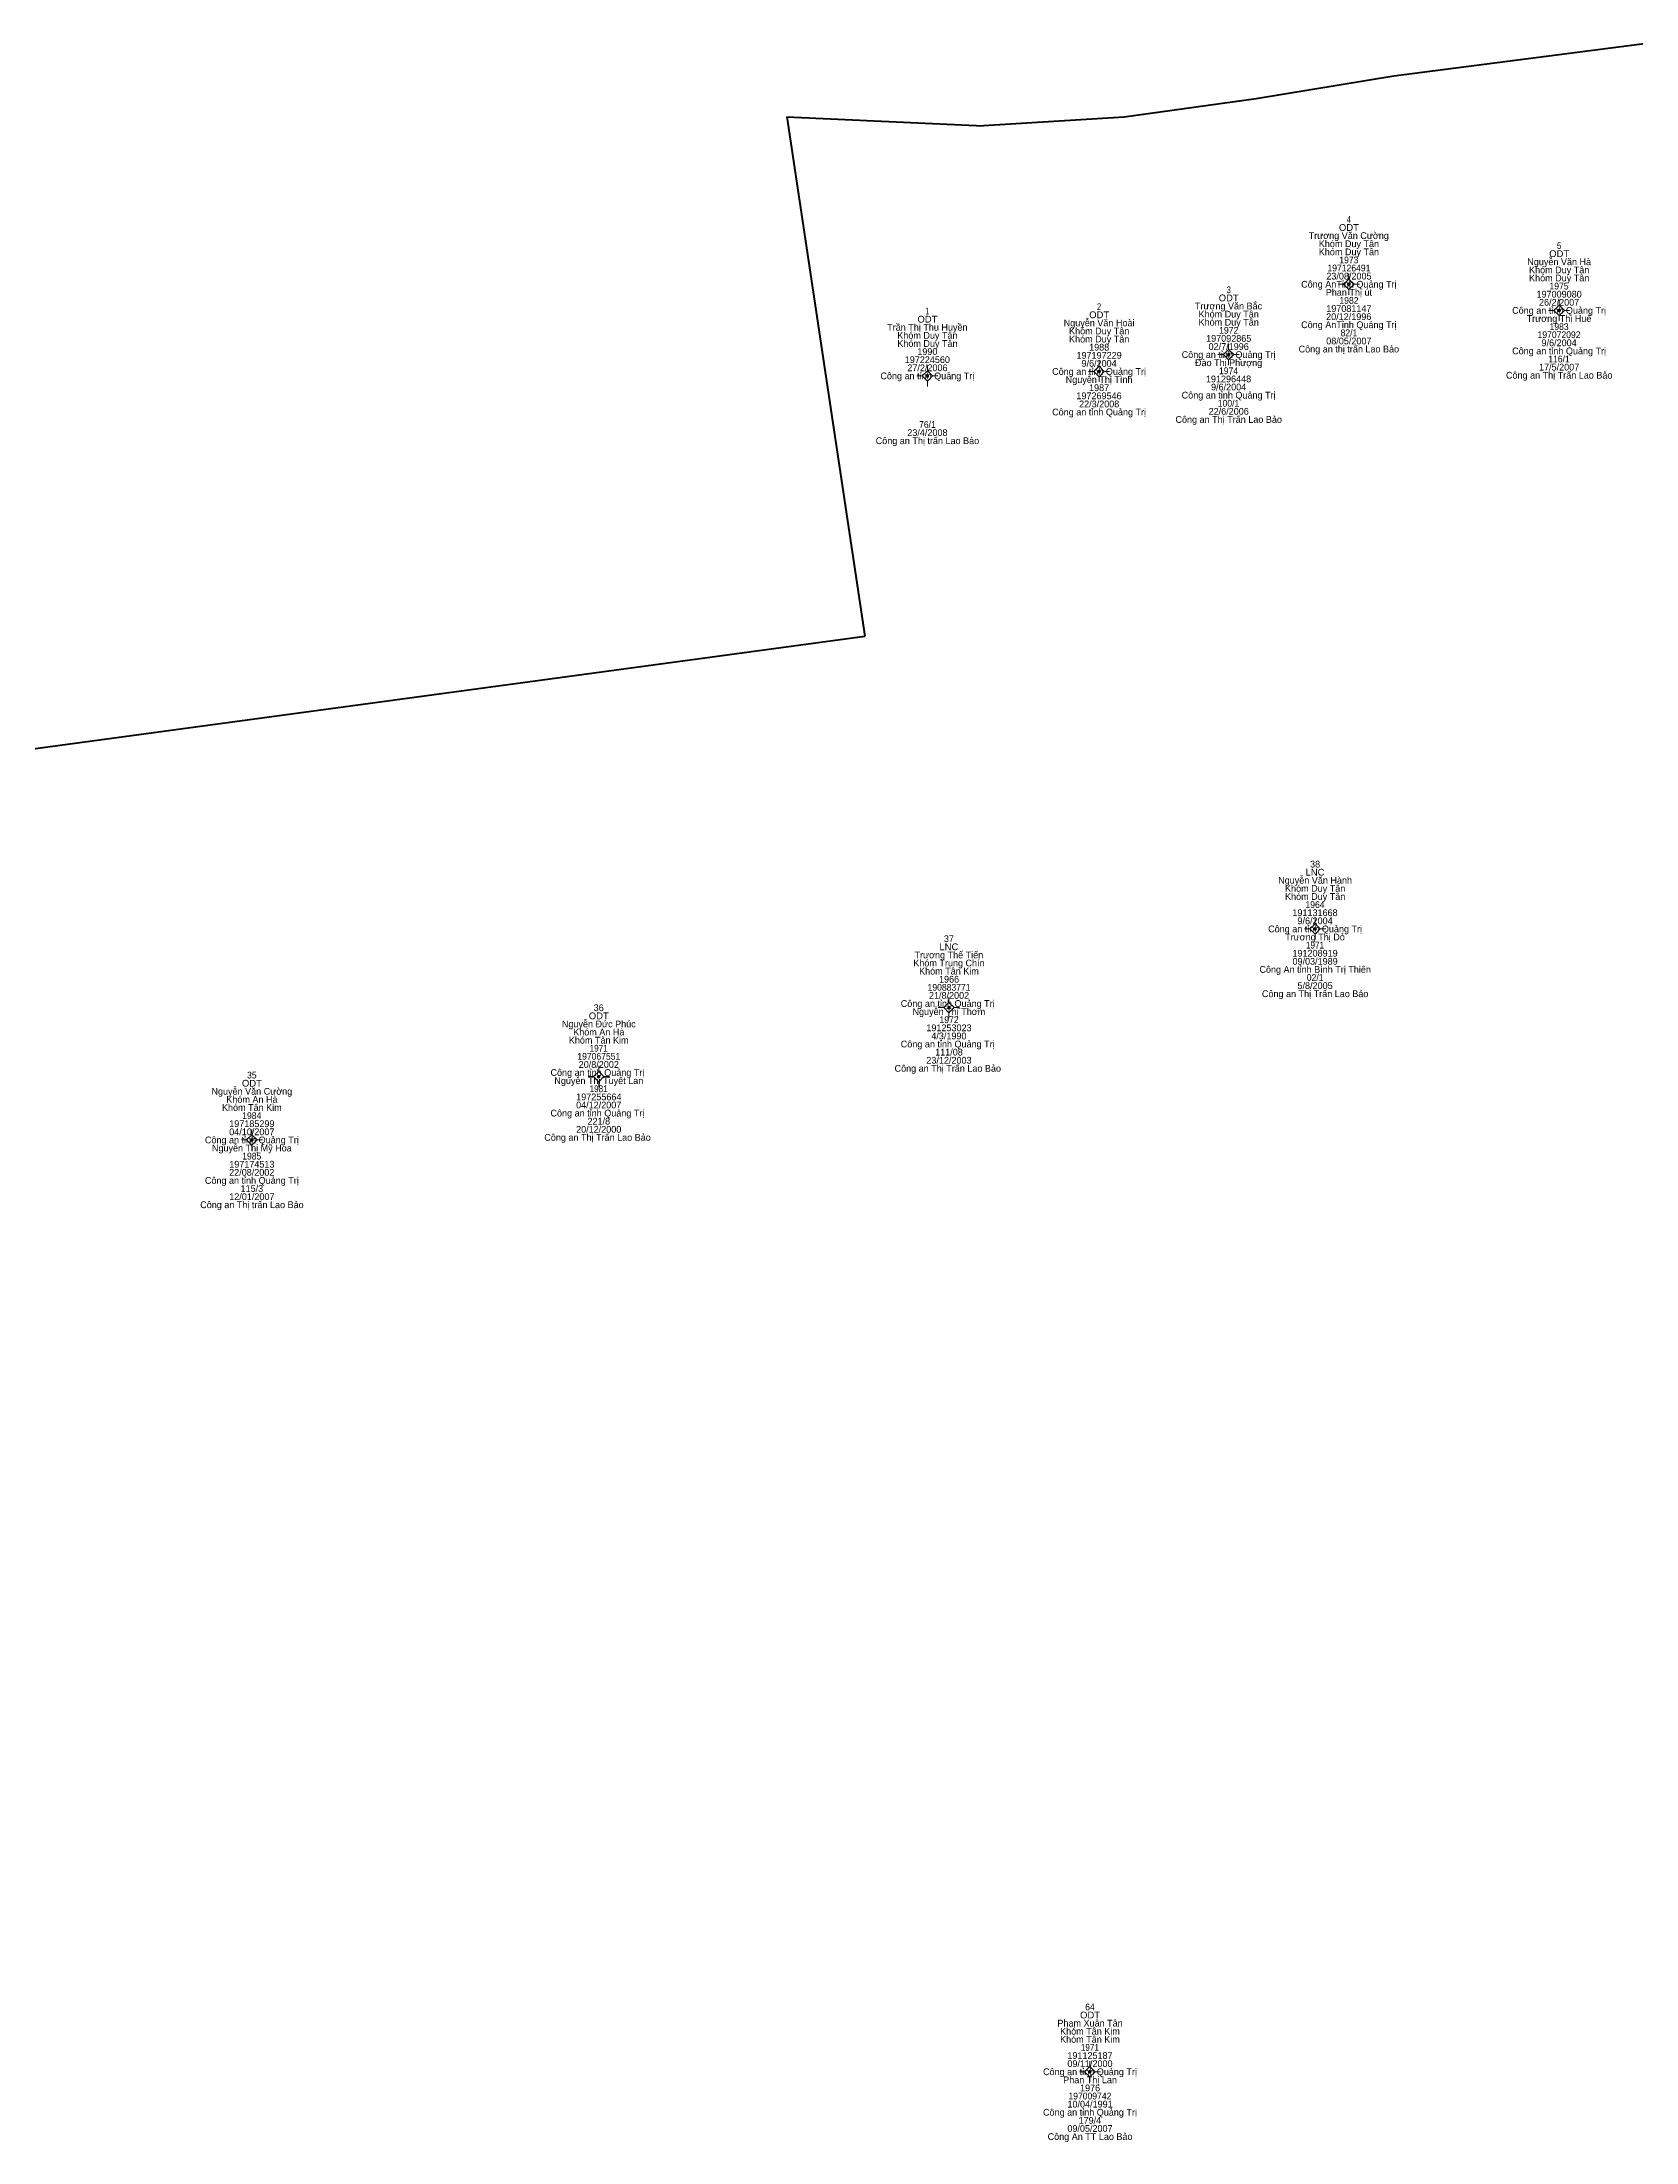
# Model space of a CAD drawing. Header units: metres. Extents: x 535914 to 536552, y 1836422 to 1837028.
# Drawn here: x 536044.1 to 536138.5, y 1836885.3 to 1837009.7 of the extents above; entities that cross this region are included whole.
import ezdxf
from ezdxf.enums import TextEntityAlignment as Align

# ---------------------------------------------------------------- set-up
doc = ezdxf.new("R2010")
doc.units = ezdxf.units.M
doc.header["$LTSCALE"] = 0.16
doc.linetypes.add('MEDIUM_DASHED', pattern=[4.5, 3, -1.5])
for name, color, linetype, lineweight in [('11', 7, 'MEDIUM_DASHED', 13), ('15', 7, 'Continuous', 13), ('54', 7, 'Continuous', 35)]:
    doc.layers.add(name, color=color, linetype=linetype, lineweight=lineweight)

msp = doc.modelspace()

# ---------------------------------------------------------------- hatches: boundary and pattern name
at = {"layer": '11'}
for points in [[(536121.5849, 1836995.39, 1), (536121.4349, 1836995.39, 1)], [(536134.0349, 1836993.84, 1), (536133.8849, 1836993.84, 1)], [(536114.4649, 1836991.22, 1), (536114.3149, 1836991.22, 1)], [(536096.6249, 1836989.96, 1), (536096.4749, 1836989.96, 1)], [(536106.7949, 1836990.22, 1), (536106.6449, 1836990.22, 1)], [(536119.5849, 1836957.2, 1), (536119.4349, 1836957.2, 1)], [(536097.9049, 1836952.54, 1), (536097.7549, 1836952.54, 1)], [(536077.1649, 1836948.45, 1), (536077.0149, 1836948.45, 1)], [(536056.6249, 1836944.7, 1), (536056.4749, 1836944.7, 1)], [(536106.2449, 1836889.5, 1), (536106.0949, 1836889.5, 1)]]:
    msp.add_hatch(color=256, dxfattribs=at).paths.add_polyline_path(points)

# ---------------------------------------------------------------- linework, layer by layer
for p, q in [((536121.51, 1836996.02), (536121.51, 1836995.7)), ((536121.2, 1836995.39), (536120.88, 1836995.39)), ((536121.51, 1836995.08), (536121.51, 1836994.76)), ((536122.14, 1836995.39), (536121.82, 1836995.39)), ((536133.65, 1836993.84), (536133.34, 1836993.84)), ((536133.96, 1836994.46), (536133.96, 1836994.15)), ((536133.96, 1836993.53), (536133.96, 1836993.22)), ((536134.58, 1836993.84), (536134.27, 1836993.84)), ((536114.08, 1836991.22), (536113.76, 1836991.22)), ((536114.39, 1836991.84), (536114.39, 1836991.53)), ((536114.39, 1836990.91), (536114.39, 1836990.6)), ((536115.02, 1836991.22), (536114.7, 1836991.22)), ((536096.24, 1836989.96), (536095.93, 1836989.96)), ((536096.55, 1836990.58), (536096.55, 1836990.27)), ((536096.55, 1836989.65), (536096.55, 1836989.34)), ((536097.18, 1836989.96), (536096.86, 1836989.96)), ((536106.41, 1836990.22), (536106.1, 1836990.22)), ((536106.72, 1836990.84), (536106.72, 1836990.53)), ((536106.72, 1836989.91), (536106.72, 1836989.6)), ((536107.34, 1836990.22), (536107.03, 1836990.22)), ((536119.51, 1836957.82), (536119.51, 1836957.51)), ((536119.2, 1836957.2), (536118.88, 1836957.2)), ((536119.51, 1836956.89), (536119.51, 1836956.58)), ((536120.14, 1836957.2), (536119.82, 1836957.2)), ((536097.52, 1836952.54), (536097.2, 1836952.54)), ((536097.83, 1836953.16), (536097.83, 1836952.85)), ((536098.45, 1836952.54), (536098.14, 1836952.54)), ((536097.83, 1836952.23), (536097.83, 1836951.92)), ((536077.09, 1836949.08), (536077.09, 1836948.76)), ((536076.78, 1836948.45), (536076.46, 1836948.45)), ((536077.09, 1836948.14), (536077.09, 1836947.82)), ((536077.72, 1836948.45), (536077.4, 1836948.45)), ((536056.55, 1836945.32), (536056.55, 1836945.01)), ((536056.24, 1836944.7), (536055.93, 1836944.7)), ((536056.55, 1836944.39), (536056.55, 1836944.08)), ((536057.18, 1836944.7), (536056.86, 1836944.7)), ((536106.17, 1836890.12), (536106.17, 1836889.81)), ((536105.86, 1836889.5), (536105.55, 1836889.5)), ((536106.17, 1836889.19), (536106.17, 1836888.88)), ((536106.8, 1836889.5), (536106.48, 1836889.5))]:
    msp.add_line(p, q, dxfattribs=at)
for points in [[(536121.51, 1836995.7), (536121.2, 1836995.39), (536121.51, 1836995.08), (536121.82, 1836995.39)], [(536133.96, 1836994.15), (536133.65, 1836993.84), (536133.96, 1836993.53), (536134.27, 1836993.84)], [(536114.39, 1836991.53), (536114.08, 1836991.22), (536114.39, 1836990.91), (536114.7, 1836991.22)], [(536096.55, 1836990.27), (536096.24, 1836989.96), (536096.55, 1836989.65), (536096.86, 1836989.96)], [(536106.72, 1836990.53), (536106.41, 1836990.22), (536106.72, 1836989.91), (536107.03, 1836990.22)], [(536119.51, 1836957.51), (536119.2, 1836957.2), (536119.51, 1836956.89), (536119.82, 1836957.2)], [(536097.83, 1836952.85), (536097.52, 1836952.54), (536097.83, 1836952.23), (536098.14, 1836952.54)], [(536077.09, 1836948.76), (536076.78, 1836948.45), (536077.09, 1836948.14), (536077.4, 1836948.45)], [(536056.55, 1836945.01), (536056.24, 1836944.7), (536056.55, 1836944.39), (536056.86, 1836944.7)], [(536106.17, 1836889.81), (536105.86, 1836889.5), (536106.17, 1836889.19), (536106.48, 1836889.5)]]:
    msp.add_lwpolyline(points, close=True, dxfattribs=at)
for centre in [(536121.5099, 1836995.39), (536133.9599, 1836993.84), (536114.3899, 1836991.22), (536096.5499, 1836989.96), (536106.7199, 1836990.22), (536119.5099, 1836957.2), (536097.8299, 1836952.54), (536077.0899, 1836948.45), (536056.5499, 1836944.7), (536106.1699, 1836889.5)]:
    msp.add_circle(centre, 0.075, dxfattribs=at)
at = {"layer": '54', "lineweight": 40}
for p, q in [((536116.02, 1837006.37), (536108.2, 1837005.28)), ((536088.23, 1837005.3), (536092.85, 1836974.55)), ((536088.23, 1837005.3), (536099.88, 1837004.77)), ((536108.2, 1837005.28), (536099.88, 1837004.77)), ((536035.31, 1836966.74), (536092.85, 1836974.55))]:
    msp.add_line(p, q, dxfattribs=at)
msp.add_lwpolyline([(536139.93, 1837009.74), (536124.17, 1837007.71), (536116.02, 1837006.37)], dxfattribs=at)

# ---------------------------------------------------------------- texts
at = {"layer": '15'}
for s, p in [('Trương Văn Cường', (536121.505, 1836998.07)), ('Khóm Duy Tân', (536121.515, 1836997.59)), ('Khóm Duy Tân', (536121.515, 1836997.11)), ('23/08/2005', (536121.515, 1836995.67)), ('Nguyễn Văn Hà', (536133.965, 1836996.52)), ('Khóm Duy Tân', (536133.965, 1836996.04)), ('Khóm Duy Tân', (536133.965, 1836995.56)), ('Công AnTỉnh Quảng Trị', (536121.51, 1836995.19)), ('Phan Thị út', (536121.51, 1836994.71)), ('197009080', (536133.96, 1836994.6)), ('Nguyễn Văn Hoài', (536106.72, 1836992.9)), ('Trương Văn Bắc', (536114.385, 1836993.9)), ('Khóm Duy Tân', (536114.395, 1836993.42)), ('Khóm Duy Tân', (536114.395, 1836992.94)), ('20/12/1996', (536121.505, 1836993.27)), ('197081147', (536121.51, 1836993.75)), ('Công an tỉnh Quảng Trị', (536133.96, 1836993.64)), ('Trương Thị Huế', (536133.955, 1836993.16)), ('26/2/2007', (536133.96, 1836994.12)), ('Trần Thị Thu Huyền', (536096.55, 1836992.64)), ('Khóm Duy Tân', (536096.555, 1836992.16)), ('Khóm Duy Tân', (536096.555, 1836991.68)), ('Khóm Duy Tân', (536106.725, 1836992.42)), ('Khóm Duy Tân', (536106.725, 1836991.94)), ('197092865', (536114.395, 1836991.98)), ('Công AnTỉnh Quảng Trị', (536121.51, 1836992.79)), ('08/05/2007', (536121.51, 1836991.83)), ('9/6/2004', (536133.96, 1836991.72)), ('197224560', (536096.55, 1836990.72)), ('1990', (536096.55, 1836991.2)), ('197197229', (536106.72, 1836990.98)), ('9/6/2004', (536106.72, 1836990.5)), ('1988', (536106.725, 1836991.46)), ('Công an tỉnh Quảng Trị', (536114.39, 1836991.02)), ('Đào Thị Phượng', (536114.39, 1836990.54)), ('02/7/1996', (536114.395, 1836991.5)), ('Công an thị trấn Lao Bảo', (536121.51, 1836991.35)), ('Công an tỉnh Quảng Trị', (536133.96, 1836991.24)), ('Công an tỉnh Quảng Trị', (536096.55, 1836989.76)), ('27/2/2006', (536096.555, 1836990.24)), ('Công an tỉnh Quảng Trị', (536106.72, 1836990.02)), ('Nguyễn Thị Tình', (536106.72, 1836989.54)), ('191296448', (536114.385, 1836989.58)), ('Công an Thị Trấn Lao Bảo', (536133.965, 1836989.8)), ('17/5/2007', (536133.96, 1836990.28)), ('197269546', (536106.715, 1836988.58)), ('22/3/2008', (536106.725, 1836988.1)), ('1987', (536106.72, 1836989.06)), ('Công an tỉnh Quảng Trị', (536114.39, 1836988.62)), ('9/6/2004', (536114.39, 1836989.1)), ('Công an tỉnh Quảng Trị', (536106.72, 1836987.62)), ('Công an Thị Trấn Lao Bảo', (536114.395, 1836987.18)), ('22/6/2006', (536114.395, 1836987.66)), ('Công an Thị trấn Lao Bảo', (536096.555, 1836985.92)), ('23/4/2008', (536096.555, 1836986.4)), ('38', (536119.51, 1836960.84)), ('Nguyễn Văn Hành', (536119.51, 1836959.88)), ('Khóm Duy Tân', (536119.515, 1836959.4)), ('Khóm Duy Tân', (536119.515, 1836958.92)), ('Công an tỉnh Quảng Trị', (536119.51, 1836957)), ('191131668', (536119.505, 1836957.96)), ('9/6/2004', (536119.51, 1836957.48)), ('37', (536097.825, 1836956.42)), ('Trương Thị Dỏ', (536119.505, 1836956.52)), ('Khóm Trung Chín', (536097.83, 1836954.98)), ('Trương Thế Tiến', (536097.825, 1836955.46)), ('Khóm Tân Kim', (536097.83, 1836954.5)), ('Công An tỉnh Bình Trị Thiên', (536119.515, 1836954.6)), ('09/03/1989', (536119.51, 1836955.08)), ('191208919', (536119.51, 1836955.56)), ('1966', (536097.835, 1836954.02)), ('Công an Thị Trấn Lao Bảo', (536119.515, 1836953.16)), ('5/8/2005', (536119.51, 1836953.64)), ('36', (536077.09, 1836952.33)), ('Công an tỉnh Quảng Trị ', (536097.83, 1836952.58)), ('Nguyễn Thị Thơm', (536097.825, 1836952.1)), ('21/8/2002', (536097.835, 1836953.06)), ('Nguyễn Đức Phúc', (536077.095, 1836951.37)), ('Khóm An Hà', (536077.095, 1836950.89)), ('191253023', (536097.83, 1836951.14)), ('4/3/1990', (536097.825, 1836950.66)), ('Khóm Tân Kim', (536077.09, 1836950.41)), ('Công an tỉnh Quảng Trị ', (536097.83, 1836950.18)), ('111/08', (536097.83, 1836949.7)), ('Công an tỉnh Quảng Trị ', (536077.09, 1836948.49)), ('20/8/2002', (536077.095, 1836948.97)), ('Công an Thị Trấn Lao Bảo ', (536097.835, 1836948.74)), ('23/12/2003', (536097.83, 1836949.22)), ('Nguyễn Văn Cường', (536056.55, 1836947.38)), ('Khóm An Hà', (536056.555, 1836946.9)), ('Nguyễn Thị Tuyết Lan', (536077.095, 1836948.01)), ('197255664', (536077.095, 1836947.05)), ('Khóm Tân Kim', (536056.55, 1836946.42)), ('Công an tỉnh Quảng Trị ', (536077.09, 1836946.09)), ('04/12/2007', (536077.09, 1836946.57)), ('Công an tỉnh Quảng Trị', (536056.55, 1836944.5)), ('04/10/2007', (536056.55, 1836944.98)), ('197185299', (536056.55, 1836945.46)), ('Công an Thị Trấn Lao Bảo ', (536077.095, 1836944.65)), ('20/12/2000', (536077.09, 1836945.13)), ('221/8', (536077.095, 1836945.61)), ('Nguyễn Thị Mỹ Hoa', (536056.55, 1836944.02)), ('Công an tỉnh Quảng Trị', (536056.55, 1836942.1)), ('22/08/2002', (536056.545, 1836942.58)), ('197174513', (536056.55, 1836943.06)), ('Công an Thị trấn Lao Bảo', (536056.555, 1836940.66)), ('12/01/2007', (536056.55, 1836941.14)), ('115/3', (536056.55, 1836941.62)), ('Phạm Xuân Tân', (536106.185, 1836892.18)), ('Khóm Tân Kim', (536106.18, 1836891.7)), ('Khóm Tân Kim', (536106.18, 1836891.22)), ('09/11/2000', (536106.18, 1836889.78)), ('191125187', (536106.18, 1836890.26)), ('Công an tỉnh Quảng Trị', (536106.18, 1836889.3)), ('Phan Thị Lan', (536106.185, 1836888.82)), ('10/04/1991', (536106.185, 1836887.38)), ('1976', (536106.185, 1836888.34)), ('Công an tỉnh Quảng Trị', (536106.18, 1836886.9)), ('09/05/2007', (536106.18, 1836885.94)), ('179/4', (536106.175, 1836886.42)), ('Công An TT Lao Bảo', (536106.185, 1836885.46))]:
    msp.add_text(s, height=0.4, dxfattribs=at).set_placement(p, align=Align.CENTER)
for s, width, p in [('ODT', 1.05, (536121.515, 1836998.55)), ('4', 0.85, (536121.51, 1836999.03)), ('ODT', 1.05, (536133.965, 1836997)), ('5', 0.85, (536133.96, 1836997.48)), ('197126491', 0.95, (536121.515, 1836996.15)), ('1973', 0.95, (536121.51, 1836996.63)), ('ODT', 1.05, (536114.395, 1836994.38)), ('3', 0.85, (536114.395, 1836994.86)), ('1982', 0.95, (536121.515, 1836994.23)), ('1975', 0.95, (536133.955, 1836995.08)), ('ODT', 1.05, (536096.555, 1836993.12)), ('1', 0.75, (536096.55, 1836993.6)), ('ODT', 1.05, (536106.725, 1836993.38)), ('2', 0.8, (536106.72, 1836993.86)), ('1972', 0.95, (536114.395, 1836992.46)), ('82/1', 0.95, (536121.515, 1836992.31)), ('197072092', 0.95, (536133.955, 1836992.2)), ('1983', 0.95, (536133.96, 1836992.68)), ('116/1', 0.95, (536133.955, 1836990.76)), ('1974', 0.95, (536114.385, 1836990.06)), ('100/1', 0.95, (536114.385, 1836988.14)), ('76/1', 0.95, (536096.555, 1836986.88)), ('LNC', 1.05, (536119.505, 1836960.36)), ('1964', 0.95, (536119.505, 1836958.44)), ('LNC', 1.05, (536097.825, 1836955.94)), ('1971', 0.9, (536119.505, 1836956.04)), ('190883771', 0.95, (536097.835, 1836953.54)), ('02/1', 0.95, (536119.515, 1836954.12)), ('ODT', 1.05, (536077.095, 1836951.85)), ('1972', 0.95, (536097.835, 1836951.62)), ('197067551', 0.95, (536077.095, 1836949.45)), ('1971', 0.9, (536077.085, 1836949.93)), ('35', 0.95, (536056.55, 1836948.34)), ('ODT', 1.05, (536056.555, 1836947.86)), ('1981', 0.9, (536077.085, 1836947.53)), ('1984', 0.95, (536056.545, 1836945.94)), ('1985', 0.95, (536056.545, 1836943.54)), ('ODT', 1.05, (536106.185, 1836892.66)), ('64', 0.95, (536106.18, 1836893.14)), ('1971', 0.9, (536106.175, 1836890.74)), ('197009742', 0.95, (536106.175, 1836887.86))]:
    msp.add_text(s, height=0.4, dxfattribs=dict(at, width=width)).set_placement(p, align=Align.CENTER)

doc.saveas('drawing.dxf')
